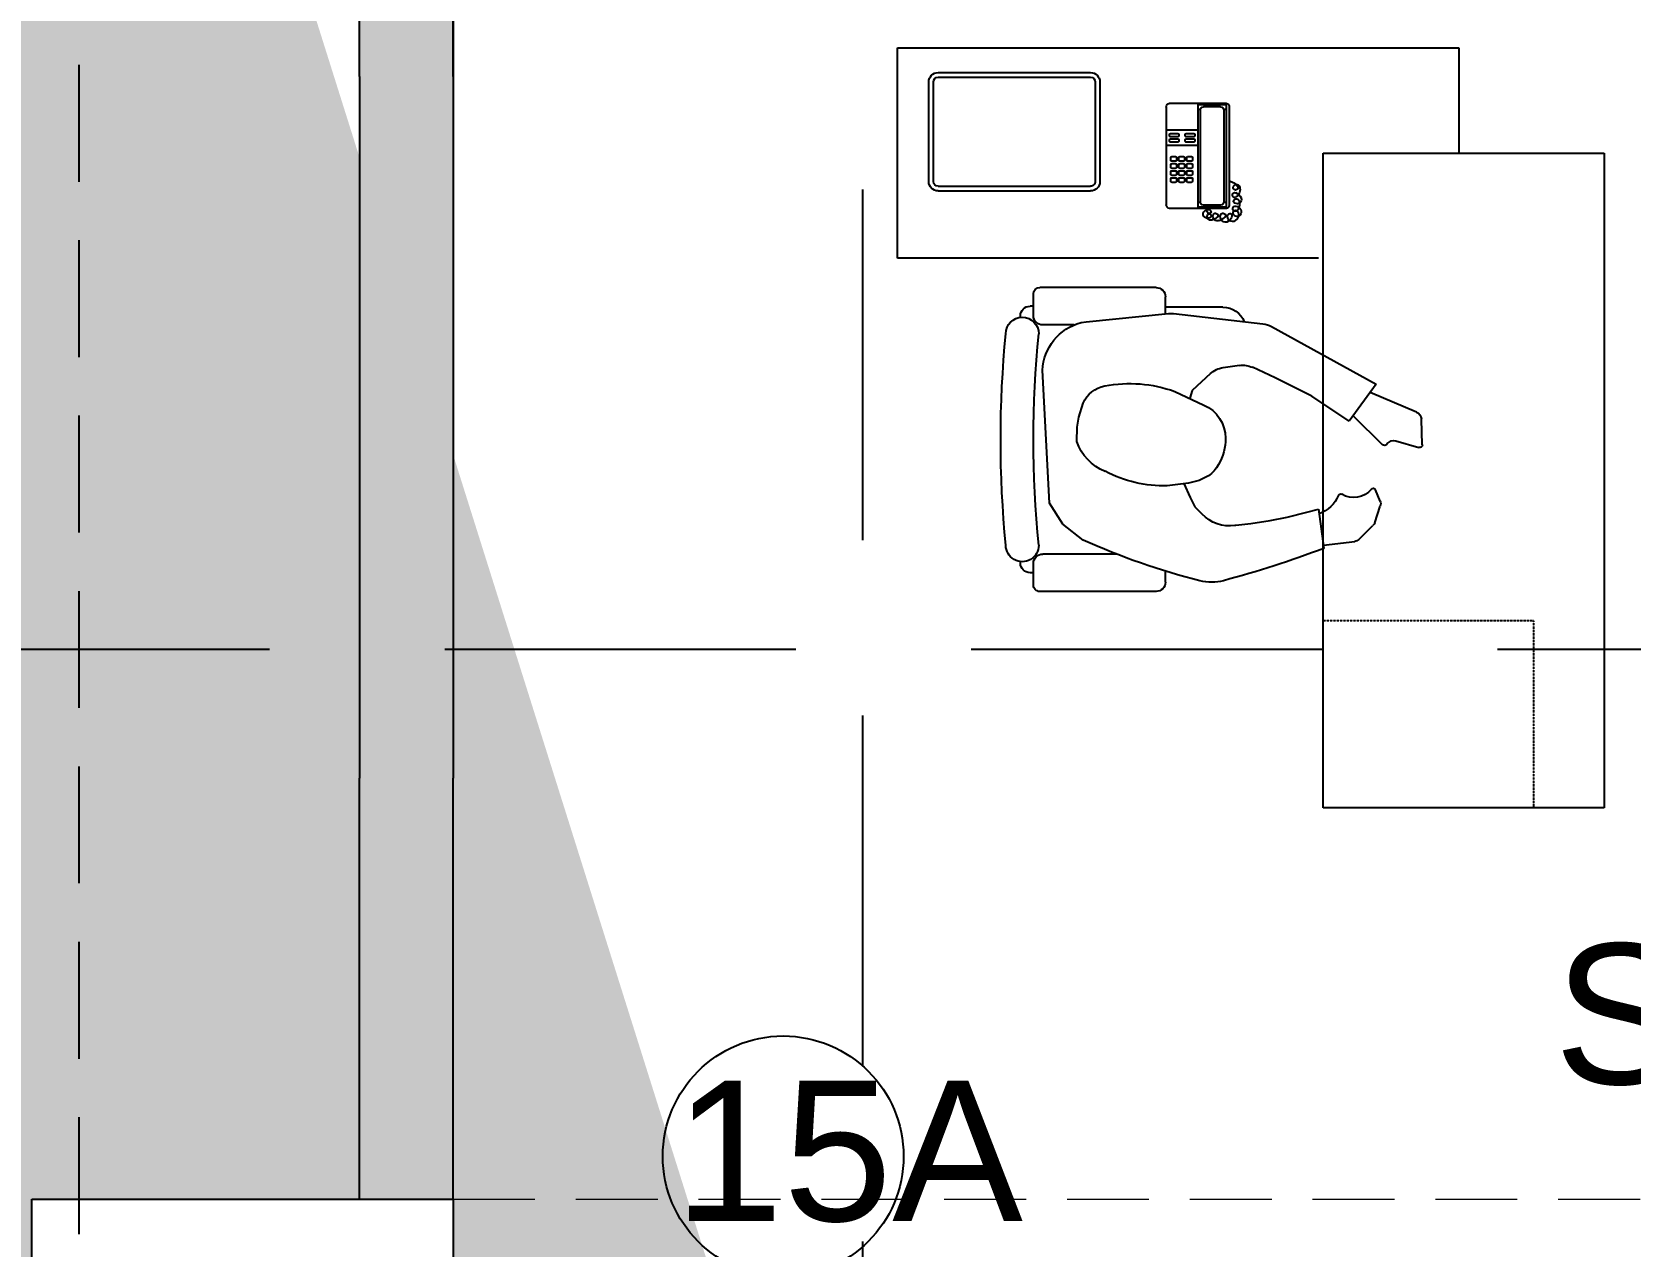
# Model space of a CAD drawing. Extents: x 11598203 to 11995143, y -3849975 to -3698974.
# Drawn here: x 11960069 to 11963485, y -3772952 to -3770356 of the extents above; entities that cross this region are included whole.
import ezdxf

# ---------------------------------------------------------------- set-up
doc = ezdxf.new("R2010")
doc.units = 0
doc.header["$MEASUREMENT"] = 0
doc.linetypes.add('DASHED', pattern=[0.75, 0.5, -0.25])
doc.linetypes.add('HIDDEN', pattern=[0.375, 0.25, -0.125])
doc.layers.get('0').update_dxf_attribs({"linetype": 'CONTINUOUS'})
for name, color, linetype in [('BEAM', 8, 'CONTINUOUS'), ('GRID LINES', 9, 'CONTINUOUS'), ('HATCH', 7, 'CONTINUOUS'), ('HS', 7, 'CONTINUOUS'), ('SECTION', 8, 'CONTINUOUS')]:
    doc.layers.add(name, color=color, linetype=linetype)
doc.styles.get("Standard").update_dxf_attribs({"font": 'arial.ttf'})

# ---------------------------------------------------------------- blocks, each defined once
blk = doc.blocks.new('8TH FLOOR')
at = {"layer": 'HATCH', "ltscale": 500}
h = blk.add_hatch(color=32, dxfattribs=at)
h.dxf.hatch_style = 1
h.paths.add_polyline_path([(-44310, 10130), (-44010, 10130), (-44010, 9230), (-44310, 9230)])
h.paths.add_polyline_path([(-6930, 6230), (-6630, 6230), (-6630, 5251.7), (-6930, 5251.7)])
h.paths.add_polyline_path([(-900, 6265), (0, 6265), (0, 5965), (-900, 5965)])
h.paths.add_polyline_path([(-31623.7, -10480), (-31023.7, -10480), (-31023.7, -10780), (-31623.7, -10780)])
h.paths.add_polyline_path([(-36805, -13010), (-36055, -13010), (-36055, -13310), (-36805, -13310)])
h.paths.add_polyline_path([(-26485, 200), (-26185, 200), (-26185, -700), (-26485, -700)])
h.paths.add_polyline_path([(-36355, -17735), (-36055, -17735), (-36055, -18485), (-36355, -18485)])
h.paths.add_polyline_path([(-4100, 200), (-3500, 200), (-3500, -100), (-4100, -100)])
h.paths.add_polyline_path([(-47740, 18320), (-46990, 18320), (-46990, 18020), (-47740, 18020)])
h.paths.add_polyline_path([(-47740, 14790), (-46840, 14790), (-46840, 14490), (-47740, 14490)])
h.paths.add_polyline_path([(-10758.3, 300), (-9930, 300), (-9930, 0), (-10758.3, 0)])
h.paths.add_polyline_path([(-36805, -7680), (-36055, -7680), (-36055, -7980), (-36805, -7980)])
h.paths.add_polyline_path([(-34515, 900), (-34215, 900), (-34215, 0), (-34515, 0)])
h.paths.add_polyline_path([(-40685, 750), (-40385, 750), (-40385, 0), (-40685, 0)])
h.paths.add_polyline_path([(-41010, -25), (-40710, -25), (-40710, -775), (-41010, -775)])
h.paths.add_polyline_path([(-47740, 29190), (-46990, 29190), (-46990, 28890), (-47740, 28890)])
h.paths.add_polyline_path([(-900, 29190), (0, 29190), (0, 28890), (-900, 28890)])
h.paths.add_polyline_path([(-47840, 10130), (-47540, 10130), (-47540, 9230), (-47840, 9230)])
h.paths.add_polyline_path([(-41010, 750), (-40710, 750), (-40710, 0), (-41010, 0)])
h.paths.add_polyline_path([(-1000, 42920), (-700, 42920), (-700, 43898.3), (-1000, 43898.3)])
h.paths.add_polyline_path([(-47740, 21920), (-46990, 21920), (-46990, 21620), (-47740, 21620)])
h.paths.add_polyline_path([(-19285, 200), (-18985, 200), (-18985, -700), (-19285, -700)])
h.paths.add_polyline_path([(-900, 49150), (0, 49150), (0, 48850), (-900, 48850)])
h.paths.add_polyline_path([(-900, 32790), (0, 32790), (0, 32490), (-900, 32490)])
h.paths.add_polyline_path([(-47740, 25520), (-46990, 25520), (-46990, 25220), (-47740, 25220)])
h.paths.add_polyline_path([(-15685, 6230), (-15385, 6230), (-15385, 5330), (-15685, 5330)])
h.paths.add_polyline_path([(-900, 25520), (0, 25520), (0, 25220), (-900, 25220)])
h.paths.add_polyline_path([(-39510, -13010), (-38760, -13010), (-38760, -13310), (-39510, -13310)])
h.paths.add_polyline_path([(-42695, 39920), (-42395, 39920), (-42395, 39320), (-42695, 39320)])
h.paths.add_polyline_path([(-47740, 39920), (-46840, 39920), (-46840, 39620), (-47740, 39620)])
h.paths.add_polyline_path([(-900, 39920), (-100, 39920), (-100, 39620), (-900, 39620)])
h.paths.add_polyline_path([(-4100, 11190), (-3401.1, 11190), (-3401.1, 10890), (-4100, 10890)])
h.paths.add_polyline_path([(-31623.7, -7730), (-31023.7, -7730), (-31023.7, -8030), (-31623.7, -8030)])
h.paths.add_polyline_path([(-44760, -18185), (-44010, -18185), (-44010, -18485), (-44760, -18485)])
h.paths.add_polyline_path([(-6930, 300), (-6101.7, 300), (-6101.7, 0), (-6930, 0)])
h.paths.add_polyline_path([(-900, 18320), (0, 18320), (0, 18020), (-900, 18020)])
h.paths.add_polyline_path([(-48040, -18185), (-47290, -18185), (-47290, -18485), (-48040, -18485)])
h.paths.add_polyline_path([(-42695, 43520), (-42395, 43520), (-42395, 42920), (-42695, 42920)])
h.paths.add_polyline_path([(-39510, -10530), (-38760, -10530), (-38760, -10830), (-39510, -10830)])
h.paths.add_polyline_path([(-42370, 43520), (-42070, 43520), (-42070, 42920), (-42370, 42920)])
h.paths.add_polyline_path([(-39510, -7680), (-38760, -7680), (-38760, -7980), (-39510, -7980)])
h.paths.add_polyline_path([(-46360, 43820), (-46060, 43820), (-46060, 42920), (-46360, 42920)])
h.paths.add_polyline_path([(-900, 300), (0, 300), (0, 0), (-900, 0)])
h.paths.add_polyline_path([(-28250, 51450), (-27950, 51450), (-27950, 50550), (-28250, 50550)])
h.paths.add_polyline_path([(-22220, 51450), (-21920, 51450), (-21920, 50550), (-22220, 50550)])
h.paths.add_polyline_path([(-44310, 750), (-44010, 750), (-44010, 0), (-44310, 0)])
h.paths.add_polyline_path([(-42370, 39920), (-42070, 39920), (-42070, 39320), (-42370, 39320)])
h.paths.add_polyline_path([(-31550, 51450), (-31250, 51450), (-31250, 50550), (-31550, 50550)])
h.paths.add_polyline_path([(-46360, 49700), (-46060, 49700), (-46060, 48950), (-46360, 48950)])
h.paths.add_polyline_path([(-42695, 36320), (-42395, 36320), (-42395, 35720), (-42695, 35720)])
h.paths.add_polyline_path([(-42370, 35720), (-42070, 35720), (-42070, 36320), (-42370, 36320)])
h.paths.add_polyline_path([(-44310, 15240), (-44010, 15240), (-44010, 14490), (-44310, 14490)])
h.paths.add_polyline_path([(-42695, 49700), (-42395, 49700), (-42395, 48950), (-42695, 48950)])
h.paths.add_polyline_path([(-44760, -25), (-44010, -25), (-44010, -325), (-44760, -325)])
h.paths.add_polyline_path([(-15685, 200), (-15385, 200), (-15385, -700), (-15685, -700)])
h.paths.add_polyline_path([(-39510, -5200), (-38760, -5200), (-38760, -5500), (-39510, -5500)])
h.paths.add_polyline_path([(-44310, 6230), (-44010, 6230), (-44010, 5480), (-44310, 5480)])
h.paths.add_polyline_path([(-36355, -25), (-36055, -25), (-36055, -775), (-36355, -775)])
h.paths.add_polyline_path([(-22885, 200), (-22585, 200), (-22585, -700), (-22885, -700)])
h.paths.add_polyline_path([(-900, 36320), (0, 36320), (0, 36020), (-900, 36020)])
h.paths.add_polyline_path([(-47740, 32790), (-46990, 32790), (-46990, 32490), (-47740, 32490)])
h.paths.add_polyline_path([(-6930, -25), (-6330, -25), (-6330, -325), (-6930, -325)])
h.paths.add_polyline_path([(-41010, -17735), (-40710, -17735), (-40710, -18485), (-41010, -18485)])
h.paths.add_polyline_path([(-36805, -5200), (-36055, -5200), (-36055, -5500), (-36805, -5500)])
h.paths.add_polyline_path([(-48015, -25), (-47265, -25), (-47265, -325), (-48015, -325)])
h.paths.add_polyline_path([(-10530, -25), (-9930, -25), (-9930, -325), (-10530, -325)])
h.paths.add_polyline_path([(-46840, 36320), (-47740, 36320), (-47740, 36020), (-46840, 36020)])
h.paths.add_polyline_path([(-34515, 6230), (-34215, 6230), (-34215, 5330), (-34515, 5330)])
h.paths.add_polyline_path([(-30085, 200), (-29785, 200), (-29785, -700), (-30085, -700)])
h.paths.add_polyline_path([(-36805, -10530), (-36055, -10530), (-36055, -10830), (-36805, -10830)])
h.paths.add_polyline_path([(-10230, 6230), (-9930, 6230), (-9930, 5330), (-10230, 5330)])
h.paths.add_polyline_path([(-900, 14790), (0, 14790), (0, 14490), (-900, 14490)])
h.paths.add_polyline_path([(-900, 9530), (78.3, 9530), (78.3, 9230), (-900, 9230)])
h.paths.add_polyline_path([(-39940, 49850), (-39640, 49850), (-39640, 48950), (-39940, 48950)])
edge = h.paths.add_edge_path()
edge.add_line((-19435, 49850), (-19435, 48950))
edge.add_line((-6930, 9230), (-5951.7, 9230))
edge.add_line((-41010, 15240), (-41010, 14490))
edge.add_line((-19135, 42920), (-19135, 43820))
edge.add_line((-40710, 5480), (-40710, 6230))
edge.add_line((-40685, 6230), (-40685, 5480))
h.paths.add_polyline_path([(-22220, 9530), (-21320, 9530), (-21320, 9230), (-22220, 9230)])
h.paths.add_polyline_path([(-37580, 10130), (-37280, 10130), (-37280, 9230), (-37580, 9230)])
h.paths.add_polyline_path([(-40685, 9980), (-40385, 9980), (-40385, 9230), (-40685, 9230)])
h.paths.add_polyline_path([(-40685, 6230), (-40385, 6230), (-40385, 5480), (-40685, 5480)])
h.paths.add_polyline_path([(-32228.3, 9530), (-31250, 9530), (-31250, 9230), (-32228.3, 9230)])
h.paths.add_polyline_path([(-30424.1, 6230), (-29445.9, 6230), (-29445.9, 5930), (-30424.1, 5930)])
h.paths.add_polyline_path([(-16860, 9530), (-15960, 9530), (-15960, 9230), (-16860, 9230)])
h.paths.add_polyline_path([(-28250, 9530), (-27271.7, 9530), (-27271.7, 9230), (-28250, 9230)])
h.paths.add_polyline_path([(-10830, 9530), (-9930, 9530), (-9930, 9230), (-10830, 9230)])
h.paths.add_polyline_path([(-41010, 9980), (-40710, 9980), (-40710, 9230), (-41010, 9230)])
h.paths.add_polyline_path([(-41010, 6230), (-40710, 6230), (-40710, 5480), (-41010, 5480)])
h.paths.add_polyline_path([(-16860, 36320), (-15960, 36320), (-15960, 36020), (-16860, 36020)], flags=16)
h.paths.add_polyline_path([(-22220, 43520), (-21920, 43520), (-21920, 42920), (-22220, 42920)], flags=16)
h.paths.add_polyline_path([(-22220, 29190), (-21320, 29190), (-21320, 28890), (-22220, 28890)], flags=16)
h.paths.add_polyline_path([(-25450, 45380), (-24850, 45380), (-24850, 45080), (-25450, 45080)], flags=16)
h.paths.add_polyline_path([(-25450, 43220), (-24850, 43220), (-24850, 42920), (-25450, 42920)], flags=16)
h.paths.add_polyline_path([(-16860, 14790), (-15960, 14790), (-15960, 14490), (-16860, 14490)], flags=16)
h.paths.add_polyline_path([(-41010, 15240), (-40710, 15240), (-40710, 14490), (-41010, 14490)], flags=16)
h.paths.add_polyline_path([(-31250, 25220), (-32150, 25220), (-32150, 25520), (-31250, 25520)], flags=16)
h.paths.add_polyline_path([(-38180, 18320), (-37280, 18320), (-37280, 18020), (-38180, 18020)], flags=16)
h.paths.add_polyline_path([(-31550, 15090), (-31250, 15090), (-31250, 14190), (-31550, 14190)], flags=16)
h.paths.add_polyline_path([(-38180, 14790), (-37280, 14790), (-37280, 14490), (-38180, 14490)], flags=16)
h.paths.add_polyline_path([(-22220, 18320), (-21320, 18320), (-21320, 18020), (-22220, 18020)], flags=16)
h.paths.add_polyline_path([(-40685, 15240), (-40385, 15240), (-40385, 14490), (-40685, 14490)], flags=16)
h.paths.add_polyline_path([(-38180, 21920), (-37280, 21920), (-37280, 21620), (-38180, 21620)], flags=16)
h.paths.add_polyline_path([(-16860, 32790), (-15960, 32790), (-15960, 32490), (-16860, 32490)], flags=16)
h.paths.add_polyline_path([(-16860, 21920), (-15960, 21920), (-15960, 21620), (-16860, 21620)], flags=16)
h.paths.add_polyline_path([(-16860, 25520), (-15960, 25520), (-15960, 25220), (-16860, 25220)], flags=16)
h.paths.add_polyline_path([(-13360, 11190), (-12760, 11190), (-12760, 10890), (-13360, 10890)], flags=16)
h.paths.add_polyline_path([(-6930, 29190), (-6030, 29190), (-6030, 28890), (-6930, 28890)], flags=16)
h.paths.add_polyline_path([(-10830, 29190), (-9930, 29190), (-9930, 28890), (-10830, 28890)], flags=16)
h.paths.add_polyline_path([(-28250, 22220), (-27950, 22220), (-27950, 21320), (-28250, 21320)], flags=16)
h.paths.add_polyline_path([(-22220, 21920), (-21320, 21920), (-21320, 21620), (-22220, 21620)], flags=16)
h.paths.add_polyline_path([(-6930, 9530), (-5951.7, 9530), (-5951.7, 9230), (-6930, 9230)], flags=16)
h.paths.add_polyline_path([(-31550, 22220), (-31250, 22220), (-31250, 21320), (-31550, 21320)], flags=16)
h.paths.add_polyline_path([(-10230, 22220), (-9930, 22220), (-9930, 21320), (-10230, 21320)], flags=16)
h.paths.add_polyline_path([(-28250, 29190), (-27350, 29190), (-27350, 28890), (-28250, 28890)], flags=16)
h.paths.add_polyline_path([(-15132.5, 43220), (-14232.5, 43220), (-14232.5, 42920), (-15132.5, 42920)], flags=16)
h.paths.add_polyline_path([(-10830, 43220), (-9930, 43220), (-9930, 42920), (-10830, 42920)], flags=16)
h.paths.add_polyline_path([(-6930, 43220), (-6030, 43220), (-6030, 42920), (-6930, 42920)], flags=16)
h.paths.add_polyline_path([(-22220, 25520), (-21320, 25520), (-21320, 25220), (-22220, 25220)], flags=16)
h.paths.add_polyline_path([(-28250, 25520), (-27350, 25520), (-27350, 25220), (-28250, 25220)], flags=16)
h.paths.add_polyline_path([(-34680, 11190), (-34080, 11190), (-34080, 10890), (-34680, 10890)], flags=16)
h.paths.add_polyline_path([(-22220, 36320), (-21320, 36320), (-21320, 36020), (-22220, 36020)], flags=16)
h.paths.add_polyline_path([(-38180, 25520), (-37280, 25520), (-37280, 25220), (-38180, 25220)], flags=16)
h.paths.add_polyline_path([(-6930, 25520), (-6030, 25520), (-6030, 25220), (-6930, 25220)], flags=16)
h.paths.add_polyline_path([(-10830, 25520), (-9930, 25520), (-9930, 25220), (-10830, 25220)], flags=16)
h.paths.add_polyline_path([(-6930, 22220), (-6630, 22220), (-6630, 21320), (-6930, 21320)], flags=16)
h.paths.add_polyline_path([(-28250, 18620), (-27950, 18620), (-27950, 17720), (-28250, 17720)], flags=16)
h.paths.add_polyline_path([(-6930, 15090), (-6630, 15090), (-6630, 14190), (-6930, 14190)], flags=16)
h.paths.add_polyline_path([(-22220, 32790), (-21320, 32790), (-21320, 32490), (-22220, 32490)], flags=16)
h.paths.add_polyline_path([(-10230, 33090), (-9930, 33090), (-9930, 32190), (-10230, 32190)], flags=16)
h.paths.add_polyline_path([(-6930, 33090), (-6630, 33090), (-6630, 32190), (-6930, 32190)], flags=16)
h.paths.add_polyline_path([(-32150, 29190), (-31250, 29190), (-31250, 28890), (-32150, 28890)], flags=16)
h.paths.add_polyline_path([(-16860, 29190), (-15960, 29190), (-15960, 28888.5), (-16860, 28888.5)], flags=16)
h.paths.add_polyline_path([(-38180, 29190), (-37280, 29190), (-37280, 28890), (-38180, 28890)], flags=16)
h.paths.add_polyline_path([(-23224.1, 6230), (-22245.9, 6230), (-22245.9, 5930), (-23224.1, 5930)], flags=16)
h.paths.add_polyline_path([(-31550, 18620), (-31250, 18620), (-31250, 17720), (-31550, 17720)], flags=16)
h.paths.add_polyline_path([(-35695, 48950), (-35395, 48950), (-35395, 49750), (-35695, 49750)], flags=16)
h.paths.add_polyline_path([(-6930, 36620), (-6630, 36620), (-6630, 35720), (-6930, 35720)], flags=16)
h.paths.add_polyline_path([(-31550, 45980), (-31250, 45980), (-31250, 45080), (-31550, 45080)], flags=16)
h.paths.add_polyline_path([(-16860, 39920), (-15960, 39920), (-15960, 39620), (-16860, 39620)], flags=16)
h.paths.add_polyline_path([(-22220, 45980), (-21920, 45980), (-21920, 45080), (-22220, 45080)], flags=16)
h.paths.add_polyline_path([(-35695, 43820), (-35395, 43820), (-35395, 42920), (-35695, 42920)], flags=16)
h.paths.add_polyline_path([(-19435, 43820), (-19135, 43820), (-19135, 42920), (-19435, 42920)], flags=16)
h.paths.add_polyline_path([(-38180, 39920), (-37280, 39920), (-37280, 39620), (-38180, 39620)], flags=16)
h.paths.add_polyline_path([(-28250, 39920), (-27271.7, 39920), (-27271.7, 39620), (-28250, 39620)], flags=16)
h.paths.add_polyline_path([(-39940, 43820), (-39640, 43820), (-39640, 42920), (-39940, 42920)], flags=16)
h.paths.add_polyline_path([(-10230, 49850), (-9930, 49850), (-9930, 48950), (-10230, 48950)], flags=16)
h.paths.add_polyline_path([(-31550, 43820), (-31250, 43820), (-31250, 42920), (-31550, 42920)], flags=16)
h.paths.add_polyline_path([(-14832.5, 49850), (-14532.5, 49850), (-14532.5, 48950), (-14832.5, 48950)], flags=16)
h.paths.add_polyline_path([(-6930, 39920), (-6030, 39920), (-6030, 39620), (-6930, 39620)], flags=16)
h.paths.add_polyline_path([(-31550, 33090), (-31250, 33090), (-31250, 32190), (-31550, 32190)], flags=16)
h.paths.add_polyline_path([(-38180, 36320), (-37280, 36320), (-37280, 36020), (-38180, 36020)], flags=16)
h.paths.add_polyline_path([(-19435, 49850), (-19135, 49850), (-19135, 48950), (-19435, 48950)], flags=16)
h.paths.add_polyline_path([(-10830, 39920), (-9930, 39920), (-9930, 39620), (-10830, 39620)], flags=16)
h.paths.add_polyline_path([(-6930, 49850), (-6630, 49850), (-6630, 48950), (-6930, 48950)], flags=16)
h.paths.add_polyline_path([(-19624.1, 6230), (-18645.9, 6230), (-18645.9, 5930), (-19624.1, 5930)], flags=16)
h.paths.add_polyline_path([(-22220, 39920), (-21320, 39920), (-21320, 39620), (-22220, 39620)], flags=16)
h.paths.add_polyline_path([(-22220, 14790), (-21320, 14790), (-21320, 14490), (-22220, 14490)], flags=16)
h.paths.add_polyline_path([(-28250, 36620), (-27950, 36620), (-27950, 35720), (-28250, 35720)], flags=16)
h.paths.add_polyline_path([(-16860, 18320), (-15960, 18320), (-15960, 18020), (-16860, 18020)], flags=16)
h.paths.add_polyline_path([(-31550, 35720), (-31250, 35720), (-31250, 36617.6), (-31550, 36617.6)], flags=16)
h.paths.add_polyline_path([(-10230, 18620), (-9930, 18620), (-9930, 17720), (-10230, 17720)], flags=16)
h.paths.add_polyline_path([(-28250, 15090), (-27950, 15090), (-27950, 14190), (-28250, 14190)], flags=16)
h.paths.add_polyline_path([(-6930, 18620), (-6630, 18620), (-6630, 17720), (-6930, 17720)], flags=16)
h.paths.add_polyline_path([(-32228.3, 39920), (-31250, 39920), (-31250, 39620), (-32228.3, 39620)], flags=16)
h.paths.add_polyline_path([(-10230, 15090), (-9930, 15090), (-9930, 14190), (-10230, 14190)], flags=16)
h.paths.add_polyline_path([(-28250, 33090), (-27950, 33090), (-27950, 32190), (-28250, 32190)], flags=16)
h.paths.add_polyline_path([(-38180, 32790), (-37280, 32790), (-37280, 32490), (-38180, 32490)], flags=16)
h.paths.add_polyline_path([(-10230, 36620), (-9930, 36620), (-9930, 35720), (-10230, 35720)], flags=16)
at = {"layer": 'HS', "lineweight": -3, "ltscale": 500}
h = blk.add_hatch(color=8, dxfattribs=at)
h.dxf.hatch_style = 1
h.paths.add_polyline_path([(-15960, 39620), (-16160, 39620), (-16160, 38720), (-15960, 38720)])
h.paths.add_polyline_path([(-15960, 37220), (-16160, 37220), (-16160, 36320), (-15960, 36320)])
h = blk.add_hatch(color=8, dxfattribs=at)
h.dxf.hatch_style = 1
h.paths.add_polyline_path([(-16160, 37220), (-15960, 37220), (-15960, 38720), (-15960, 38720), (-16160, 38720), (-16160, 37220)])
at = {"color": 8, "lineweight": 25}
for p, q in [((-16160, 38720), (-16160, 39620)), ((-15960, 38720), (-15960, 39620)), ((-15010, 38781.4), (-13810, 38781.4)), ((-15010, 38331.4), (-15010, 38781.4)), ((-13810, 38781.4), (-13810, 38556.4)), ((-16160, 38720), (-16160, 37220)), ((-15960, 38720), (-15960, 37220)), ((-14943.1, 38495.6), (-14943.1, 38708.6)), ((-14933.1, 38495.6), (-14933.1, 38708.6)), ((-14923.1, 38728.6), (-14597.1, 38728.6)), ((-14923.1, 38718.6), (-14597.1, 38718.6)), ((-14587.1, 38708.6), (-14587.1, 38495.6)), ((-14577.1, 38708.6), (-14577.1, 38495.6)), ((-14435.6, 38654.8), (-14435.6, 38445.8)), ((-14307.6, 38662.8), (-14428.6, 38662.8)), ((-14367.6, 38662.8), (-14367.6, 38437.8)), ((-14307.6, 38659.8), (-14367.6, 38659.8)), ((-14362.5, 38649.8), (-14367.6, 38649.8)), ((-14362.6, 38648.3), (-14362.6, 38452.3)), ((-14319.6, 38655.3), (-14355.6, 38655.3)), ((-14307.6, 38649.8), (-14312.8, 38649.8)), ((-14312.6, 38648.3), (-14312.6, 38452.3)), ((-14307.6, 38662.8), (-14307.6, 38437.8)), ((-14300.6, 38654.8), (-14300.6, 38445.8)), ((-14367.6, 38605.3), (-14435.6, 38605.3)), ((-14367.6, 38572.8), (-14435.6, 38572.8)), ((-14428.6, 38593.3), (-14428.6, 38596.3)), ((-14428.6, 38581.8), (-14428.6, 38584.8)), ((-14426.6, 38598.3), (-14410.6, 38598.3)), ((-14410.6, 38591.3), (-14426.6, 38591.3)), ((-14426.6, 38586.8), (-14410.6, 38586.8)), ((-14410.6, 38579.8), (-14426.6, 38579.8)), ((-14408.6, 38596.3), (-14408.6, 38593.3)), ((-14408.6, 38584.8), (-14408.6, 38581.8)), ((-14394.6, 38593.3), (-14394.6, 38596.3)), ((-14394.6, 38581.8), (-14394.6, 38584.8)), ((-14392.6, 38598.3), (-14376.6, 38598.3)), ((-14376.6, 38591.3), (-14392.6, 38591.3)), ((-14392.6, 38586.8), (-14376.6, 38586.8)), ((-14376.6, 38579.8), (-14392.6, 38579.8)), ((-14374.6, 38596.3), (-14374.6, 38593.3)), ((-14374.6, 38584.8), (-14374.6, 38581.8)), ((-14425.6, 38540.8), (-14425.6, 38546.8)), ((-14423.6, 38548.8), (-14415.6, 38548.8)), ((-14415.6, 38538.8), (-14423.6, 38538.8)), ((-14423.6, 38533.8), (-14415.6, 38533.8)), ((-14413.6, 38546.8), (-14413.6, 38540.8)), ((-14408.6, 38540.8), (-14408.6, 38546.8)), ((-14406.6, 38548.8), (-14398.6, 38548.8)), ((-14398.6, 38538.8), (-14406.6, 38538.8)), ((-14406.6, 38533.8), (-14398.6, 38533.8)), ((-14396.6, 38546.8), (-14396.6, 38540.8)), ((-14391.6, 38540.8), (-14391.6, 38546.8)), ((-14389.6, 38548.8), (-14381.6, 38548.8)), ((-14381.6, 38538.8), (-14389.6, 38538.8)), ((-14389.6, 38533.8), (-14381.6, 38533.8)), ((-14379.6, 38546.8), (-14379.6, 38540.8)), ((-14099.6, 37156.4), (-14099.6, 38556.4)), ((-14099.6, 38556.4), (-13499.6, 38556.4)), ((-13499.6, 38556.4), (-13499.6, 37156.4)), ((-14425.6, 38525.8), (-14425.6, 38531.8)), ((-14425.6, 38510.8), (-14425.6, 38516.8)), ((-14425.6, 38495.8), (-14425.6, 38501.8)), ((-14415.6, 38523.8), (-14423.6, 38523.8)), ((-14423.6, 38518.8), (-14415.6, 38518.8)), ((-14415.6, 38508.8), (-14423.6, 38508.8)), ((-14423.6, 38503.8), (-14415.6, 38503.8)), ((-14413.6, 38531.8), (-14413.6, 38525.8)), ((-14413.6, 38516.8), (-14413.6, 38510.8)), ((-14413.6, 38501.8), (-14413.6, 38495.8)), ((-14408.6, 38525.8), (-14408.6, 38531.8)), ((-14408.6, 38510.8), (-14408.6, 38516.8)), ((-14408.6, 38495.8), (-14408.6, 38501.8)), ((-14398.6, 38523.8), (-14406.6, 38523.8)), ((-14406.6, 38518.8), (-14398.6, 38518.8)), ((-14398.6, 38508.8), (-14406.6, 38508.8)), ((-14406.6, 38503.8), (-14398.6, 38503.8)), ((-14396.6, 38531.8), (-14396.6, 38525.8)), ((-14396.6, 38516.8), (-14396.6, 38510.8)), ((-14396.6, 38501.8), (-14396.6, 38495.8)), ((-14391.6, 38525.8), (-14391.6, 38531.8)), ((-14391.6, 38510.8), (-14391.6, 38516.8)), ((-14391.6, 38495.8), (-14391.6, 38501.8)), ((-14381.6, 38523.8), (-14389.6, 38523.8)), ((-14389.6, 38518.8), (-14381.6, 38518.8)), ((-14381.6, 38508.8), (-14389.6, 38508.8)), ((-14389.6, 38503.8), (-14381.6, 38503.8)), ((-14379.6, 38531.8), (-14379.6, 38525.8)), ((-14379.6, 38516.8), (-14379.6, 38510.8)), ((-14379.6, 38501.8), (-14379.6, 38495.8)), ((-14923.1, 38485.6), (-14597.1, 38485.6)), ((-14923.1, 38475.6), (-14597.1, 38475.6)), ((-14415.6, 38493.8), (-14423.6, 38493.8)), ((-14398.6, 38493.8), (-14406.6, 38493.8)), ((-14381.6, 38493.8), (-14389.6, 38493.8)), ((-14309.9, 38437.8), (-14428.6, 38437.8)), ((-14362.5, 38450.8), (-14367.6, 38450.8)), ((-14307.6, 38440.8), (-14367.6, 38440.8)), ((-14319.6, 38445.3), (-14355.6, 38445.3)), ((-14307.6, 38450.8), (-14312.8, 38450.8)), ((-14110, 38331.4), (-15010, 38331.4)), ((-14457.1, 38269), (-14705.6, 38269)), ((-14719.3, 38229), (-14726.6, 38229)), ((-14719.3, 38208.9), (-14719.3, 38255.4)), ((-14437.1, 38212.7), (-14437.1, 38249)), ((-14314.4, 38227.2), (-14437.1, 38227.2)), ((-14747.1, 38205.1), (-14747.1, 38208.5)), ((-14617.6, 38193.9), (-14606.3, 38195.3)), ((-14606.3, 38195.3), (-14430.6, 38213.4)), ((-14419.8, 38213.3), (-14228.6, 38191.3)), ((-14632, 38189), (-14699.4, 38189)), ((-14210.2, 38185.4), (-13986.6, 38062.3)), ((-14684.6, 37807.8), (-14700, 38092)), ((-14278.7, 38102.4), (-14313.7, 38097.6)), ((-14202.3, 38076.1), (-14251.3, 38098.4)), ((-14340.8, 38084.9), (-14379.8, 38049)), ((-14124.4, 38036.4), (-14202.3, 38076.1)), ((-13986.6, 38062.3), (-14044.4, 37982.9)), ((-14622.3, 37992.1), (-14612.9, 38021.7)), ((-14417.3, 38046.8), (-14355.3, 38017.7)), ((-14379.8, 38049), (-14385.3, 38032.3)), ((-14044.4, 37982.9), (-14124.4, 38036.4)), ((-13900.5, 38002.8), (-13999.4, 38044.2)), ((-14625.9, 37970.5), (-14622.3, 37992.1)), ((-14035.6, 37994.5), (-13972.9, 37932.9)), ((-13888, 37932.6), (-13889.9, 37987.4)), ((-14626.7, 37939.5), (-14625.9, 37970.5)), ((-13964.3, 37933.4), (-13963, 37935.1)), ((-13944.6, 37941), (-13895.3, 37926.8)), ((-14387.8, 37850.9), (-14433.3, 37845.2)), ((-14397.7, 37849.7), (-14384.2, 37819.7)), ((-14364.7, 37856), (-14387.8, 37850.9)), ((-14345.2, 37866.1), (-14364.7, 37856)), ((-14384.2, 37819.7), (-14374.1, 37800.2)), ((-13978.1, 37812.3), (-13988.2, 37836.6)), ((-14656.5, 37763), (-14684.6, 37807.8)), ((-14374.1, 37800.2), (-14358.9, 37784.3)), ((-14176.6, 37778.1), (-14134.7, 37788.9)), ((-14134.7, 37788.9), (-14110, 37795.3)), ((-14110, 37795.3), (-14098.8, 37711.1)), ((-13989.8, 37766.1), (-13977.8, 37801.8)), ((-14613.2, 37729.1), (-14656.5, 37763)), ((-14288.6, 37760.5), (-14286.3, 37760.8)), ((-14286.3, 37760.8), (-14254.5, 37764.4)), ((-14254.5, 37764.4), (-14213.4, 37770.9)), ((-14213.4, 37770.9), (-14176.6, 37778.1)), ((-14023.8, 37730.3), (-13993.5, 37760.3)), ((-14099.5, 37718), (-14032.5, 37726.1)), ((-14747.1, 37679.6), (-14747.1, 37683)), ((-14719.3, 37632.7), (-14719.3, 37679.2)), ((-14541.6, 37699), (-14699.4, 37699)), ((-14719.3, 37659), (-14726.6, 37659)), ((-14437.1, 37639), (-14437.1, 37662.5)), ((-14457.1, 37619), (-14705.6, 37619)), ((-16160, 36320), (-16160, 37220)), ((-15960, 36320), (-15960, 37220)), ((-13499.6, 37156.4), (-14099.6, 37156.4)), ((-16160, 36320), (-15960, 36320))]:
    blk.add_line(p, q, dxfattribs=at)
at = {"color": 8, "lineweight": 25, "ltscale": 500}
for p, q in [((-15960, 39620), (-15960, 37970)), ((-16860, 36020), (-16860, 36320)), ((-16860, 36320), (-15960, 36320)), ((-15960, 36320), (-15960, 36020))]:
    blk.add_line(p, q, dxfattribs=at)
at = {"color": 8, "linetype": 'DASHED', "lineweight": 25, "ltscale": 500}
blk.add_line((-16760, 39120), (-16760, 33290), dxfattribs=at)
at = {"color": 8, "linetype": 'HIDDEN', "lineweight": 25}
for p, q in [((-13649.6, 37556.4), (-14099.6, 37556.4)), ((-13649.6, 37156.4), (-13649.6, 37556.4))]:
    blk.add_line(p, q, dxfattribs=at)
at = {"color": 8, "lineweight": -3, "ltscale": 500}
blk.add_circle((-15254.2, 36411.3), 257.3, dxfattribs=at)
at = {"color": 8, "extrusion": (0, 0, -1)}
for centre, major_axis, start_param, end_param in [((-14923.1, 38708.6), (-14.1, 14.1), 5.497787, 7.068583), ((-14923.1, 38708.6), (-7.07, 7.07), 5.497787, 7.068583), ((-14597.1, 38708.6), (14.1, 14.1), -0.785398, 0.785398), ((-14597.1, 38708.6), (7.07, 7.07), -0.785398, 0.785398), ((-14427.5, 38654.8), (-5.75, 5.75), 5.503636, 6.929598), ((-14355.6, 38648.3), (-4.95, 4.95), 5.497787, 7.068583), ((-14319.6, 38648.3), (-4.95, 4.95), 0.785398, 2.356194), ((-14308.7, 38654.8), (-5.75, 5.75), 0.924383, 2.350346), ((-14426.6, 38596.3), (-1.41, 1.41), 5.497787, 7.068583), ((-14426.6, 38593.3), (1.41, 1.41), 2.356194, 3.926991), ((-14426.6, 38584.8), (-1.41, 1.41), 5.497787, 7.068583), ((-14426.6, 38581.8), (1.41, 1.41), 2.356194, 3.926991), ((-14410.6, 38596.3), (1.41, 1.41), -0.785398, 0.785398), ((-14410.6, 38593.3), (-1.41, 1.41), 2.356194, 3.926991), ((-14410.6, 38584.8), (1.41, 1.41), -0.785398, 0.785398), ((-14410.6, 38581.8), (-1.41, 1.41), 2.356194, 3.926991), ((-14392.6, 38596.3), (-1.41, 1.41), 5.497787, 7.068583), ((-14392.6, 38593.3), (1.41, 1.41), 2.356194, 3.926991), ((-14392.6, 38584.8), (-1.41, 1.41), 5.497787, 7.068583), ((-14392.6, 38581.8), (1.41, 1.41), 2.356194, 3.926991), ((-14376.6, 38596.3), (1.41, 1.41), -0.785398, 0.785398), ((-14376.6, 38593.3), (-1.41, 1.41), 2.356194, 3.926991), ((-14376.6, 38584.8), (1.41, 1.41), -0.785398, 0.785398), ((-14376.6, 38581.8), (-1.41, 1.41), 2.356194, 3.926991), ((-14423.6, 38546.8), (-1.41, 1.41), 5.497787, 7.068583), ((-14423.6, 38540.8), (1.41, 1.41), 2.356194, 3.926991), ((-14423.6, 38531.8), (-1.41, 1.41), 5.497787, 7.068583), ((-14415.6, 38546.8), (1.41, 1.41), -0.785398, 0.785398), ((-14415.6, 38540.8), (-1.41, 1.41), 2.356194, 3.926991), ((-14415.6, 38531.8), (1.41, 1.41), -0.785398, 0.785398), ((-14406.6, 38546.8), (-1.41, 1.41), 5.497787, 7.068583), ((-14406.6, 38540.8), (1.41, 1.41), 2.356194, 3.926991), ((-14406.6, 38531.8), (-1.41, 1.41), 5.497787, 7.068583), ((-14398.6, 38546.8), (1.41, 1.41), -0.785398, 0.785398), ((-14398.6, 38540.8), (-1.41, 1.41), 2.356194, 3.926991), ((-14398.6, 38531.8), (1.41, 1.41), -0.785398, 0.785398), ((-14389.6, 38546.8), (-1.41, 1.41), 5.497787, 7.068583), ((-14389.6, 38540.8), (1.41, 1.41), 2.356194, 3.926991), ((-14389.6, 38531.8), (-1.41, 1.41), 5.497787, 7.068583), ((-14381.6, 38546.8), (1.41, 1.41), -0.785398, 0.785398), ((-14381.6, 38540.8), (-1.41, 1.41), 2.356194, 3.926991), ((-14381.6, 38531.8), (1.41, 1.41), -0.785398, 0.785398), ((-14423.6, 38525.8), (1.41, 1.41), 2.356194, 3.926991), ((-14423.6, 38516.8), (-1.41, 1.41), 5.497787, 7.068583), ((-14423.6, 38510.8), (1.41, 1.41), 2.356194, 3.926991), ((-14423.6, 38501.8), (-1.41, 1.41), 5.497787, 7.068583), ((-14415.6, 38525.8), (-1.41, 1.41), 2.356194, 3.926991), ((-14415.6, 38516.8), (1.41, 1.41), -0.785398, 0.785398), ((-14415.6, 38510.8), (-1.41, 1.41), 2.356194, 3.926991), ((-14415.6, 38501.8), (1.41, 1.41), -0.785398, 0.785398), ((-14406.6, 38525.8), (1.41, 1.41), 2.356194, 3.926991), ((-14406.6, 38516.8), (-1.41, 1.41), 5.497787, 7.068583), ((-14406.6, 38510.8), (1.41, 1.41), 2.356194, 3.926991), ((-14406.6, 38501.8), (-1.41, 1.41), 5.497787, 7.068583), ((-14398.6, 38525.8), (-1.41, 1.41), 2.356194, 3.926991), ((-14398.6, 38516.8), (1.41, 1.41), -0.785398, 0.785398), ((-14398.6, 38510.8), (-1.41, 1.41), 2.356194, 3.926991), ((-14398.6, 38501.8), (1.41, 1.41), -0.785398, 0.785398), ((-14389.6, 38525.8), (1.41, 1.41), 2.356194, 3.926991), ((-14389.6, 38516.8), (-1.41, 1.41), 5.497787, 7.068583), ((-14389.6, 38510.8), (1.41, 1.41), 2.356194, 3.926991), ((-14389.6, 38501.8), (-1.41, 1.41), 5.497787, 7.068583), ((-14381.6, 38525.8), (-1.41, 1.41), 2.356194, 3.926991), ((-14381.6, 38516.8), (1.41, 1.41), -0.785398, 0.785398), ((-14381.6, 38510.8), (-1.41, 1.41), 2.356194, 3.926991), ((-14381.6, 38501.8), (1.41, 1.41), -0.785398, 0.785398), ((-14923.1, 38495.6), (-14.1, 14.1), 3.926991, 5.497787), ((-14923.1, 38495.6), (-7.07, 7.07), 3.926991, 5.497787), ((-14597.1, 38495.6), (-14.1, 14.1), 2.356194, 3.926991), ((-14597.1, 38495.6), (-7.07, 7.07), 2.356194, 3.926991), ((-14423.6, 38495.8), (1.41, 1.41), 2.356194, 3.926991), ((-14415.6, 38495.8), (-1.41, 1.41), 2.356194, 3.926991), ((-14406.6, 38495.8), (1.41, 1.41), 2.356194, 3.926991), ((-14398.6, 38495.8), (-1.41, 1.41), 2.356194, 3.926991), ((-14389.6, 38495.8), (1.41, 1.41), 2.356194, 3.926991), ((-14381.6, 38495.8), (-1.41, 1.41), 2.356194, 3.926991), ((-14306.5, 38468.3), (20.6, 20.6), -0.582033, 0.148047), ((-14288.9, 38466.7), (3.69, 3.69), 1.700036, 5.731544), ((-14287.2, 38482.6), (3.62, 3.62), 0.148047, 4.008011), ((-14285.3, 38482.4), (4.99, 4.99), 4.008011, 6.797754), ((-14291.8, 38454.6), (12.5, 12.5), -0.551642, 0.440134), ((-14298.2, 38478.8), (14.5, 14.5), 0.514569, 1.700036), ((-14427.5, 38445.9), (5.75, 5.75), 2.49518, 3.921142), ((-14355.6, 38452.3), (4.95, 4.95), 2.356194, 3.926991), ((-14347.9, 38425.9), (6.06, 6.06), 2.879282, 4.559499), ((-14345.9, 38424.5), (-7.84, 7.84), 6.130296, 7.395407), ((-14339.5, 38435.6), (7, 7), 3.110655, 5.305424), ((-14343.6, 38431.2), (-2.78, 2.78), 1.112221, 4.681451), ((-14319.6, 38452.3), (4.95, 4.95), 0.785398, 2.356194), ((-14308.7, 38445.9), (-5.75, 5.75), 2.362043, 4.065976), ((-14287.5, 38437.6), (4.02, 4.02), 0.938652, 5.098373), ((-14287, 38428.6), (2.59, 4.87), 3.938767, 7.046281), ((-14285.5, 38452.8), (4.39, 4.39), 3.807686, 6.772399), ((-14284, 38457.4), (6.62, 6.62), 0.440134, 3.313636), ((-14287.3, 38430.8), (8.68, 8.68), -0.978041, 1.151015), ((-14299.7, 38448.1), (14.9, 14.9), 0.473404, 1.354171), ((-14347.2, 38427.2), (7.12, 7.12), 1.611901, 2.879282), ((-14340.1, 38420.6), (5.44, 5.44), 2.049262, 4.553262), ((-14343.1, 38422.8), (-2.82, 2.82), 6.124059, 9.465883), ((-14349.1, 38449.2), (26.7, 26.7), 1.736242, 2.049262), ((-14325.7, 38421.2), (-7.04, 7.04), 3.53954, 5.833451), ((-14330.2, 38422.7), (3.66, 3.66), 4.262655, 8.019427), ((-14339, 38453.8), (32, 32), 1.680645, 1.968744), ((-14308.7, 38419.8), (-7.95, 7.95), 3.305268, 5.991516), ((-14314, 38422.6), (3.71, 3.71), 4.42072, 7.96383), ((-14293.9, 38420.4), (-7.39, 7.39), 3.298268, 5.894491), ((-14299.4, 38422.7), (-3.18, 3.18), 5.894491, 8.839381), ((-14312.8, 38425.4), (-12.9, 12.9), 2.556196, 3.305268), ((-14284, 38429.5), (-6.15, 6.15), 2.721811, 5.212088), ((-14297.4, 38425.2), (11.6, 11.6), 0.46562, 1.727472), ((-14705.6, 38255.4), (-9.65, 9.65), 5.497787, 7.068583), ((-14457.1, 38249), (-14.1, 14.1), 0.785398, 2.356194), ((-14726.6, 38208.5), (14.5, 14.5), 3.926991, 5.497787), ((-14314.4, 38177.9), (34.8, 34.8), -0.785398, 0.411745), ((-14743.1, 38170.2), (24.9, 24.9), 3.926991, 7.068583), ((-14699.4, 38208.9), (14.1, 14.1), 2.356194, 3.926991), ((-14589.5, 38086.9), (-78.2, 78.2), 5.544474, 6.811906), ((-14425.5, 38163.6), (35.4, 35.4), -0.887848, -0.67079), ((-14234.4, 38141.6), (-35.4, 35.4), 0.900006, 1.28877), ((-12452.1, 37944), (2337.2, 5.8), 3.047154, 3.24096), ((-12451.8, 37944), (2267.5, 3.9), 3.043409, 3.243197), ((-14307, 38048.1), (-35.4, 35.4), 0.041561, 0.650047), ((-14271.9, 38052.8), (-35.4, 35.4), 0.650047, 1.211917), ((-14554.1, 37995.3), (45.6, 45.6), 4.350034, 5.301409), ((-14513, 37784.2), (197.6, 197.6), -0.978839, -0.43614), ((-14386.5, 37946.7), (54.9, 54.9), -0.370963, 0.78432), ((-13907.2, 37986.8), (12.2, 12.2), -0.388327, 0.750005), ((-14526.2, 37974.6), (-75.3, 75.3), 4.311486, 5.16133), ((-14415.8, 37944.5), (75.6, 75.6), 0.764553, 1.316959), ((-13968.8, 37937), (4.07, 4.07), 1.454932, 3.132464), ((-13949.4, 37924.4), (-12.2, 12.2), 6.167321, 7.348801), ((-13893.7, 37932.4), (4.07, 4.07), 0.750005, 2.636412), ((-14391.5, 37928.9), (-55.2, 55.2), 2.872638, 3.291766), ((-14439.9, 38115.3), (-266.9, 44.3), 4.523487, 5.032964), ((-14132.5, 37851.9), (50, 50), 1.181174, 2.011526), ((-14062.7, 37822.7), (3.54, 3.54), 4.322767, 6.041939), ((-14034.7, 37869.1), (-34.8, 34.8), 3.044095, 4.471143), ((-13992.8, 37834.7), (-3.54, 3.54), 6.185688, 8.246696), ((-14301, 37839.5), (-56.6, 56.6), 3.771156, 4.736408), ((-13992, 37806.6), (10.6, 10.6), 0.392715, 1.111217), ((-14004, 37770.9), (10.6, 10.6), 1.111217, 1.575781), ((-14743.1, 37717.9), (-24.9, 24.9), 2.356194, 5.497787), ((-13986.5, 39121.4), (-1440.7, 505.7), 4.624239, 4.797761), ((-14034.3, 37741), (-10.6, 10.6), 3.146577, 3.806537), ((-14726.6, 37679.6), (-14.5, 14.5), 3.926991, 5.497787), ((-14699.4, 37679.2), (-14.1, 14.1), 5.497787, 7.068583), ((-14880.5, 39768.7), (2091.3, 686.3), 1.524832, 1.627099), ((-14705.6, 37632.7), (9.65, 9.65), 2.356194, 3.926991), ((-14457.1, 37639), (14.1, 14.1), 0.785398, 2.356194), ((-14338.7, 37738.7), (-99.9, 4.5), 4.406328, 4.916581)]:
    blk.add_ellipse(centre, major_axis=major_axis, ratio=1, start_param=start_param, end_param=end_param, dxfattribs=at)
at = {"layer": 'BEAM', "color": 8, "linetype": 'HIDDEN', "lineweight": 18, "ltscale": 700}
blk.add_line((-15960, 36320), (-10230, 36320), dxfattribs=at)
at = {"layer": 'GRID LINES', "color": 138, "linetype": 'HIDDEN', "ltscale": 3000}
for p, q in [((-15085, 55353.9), (-15085, -16425.1)), ((5022.8, 37495), (-57948.5, 37495))]:
    blk.add_line(p, q, dxfattribs=at)
at = {"color": 8, "lineweight": 20}
for s, p in [("SURGEON'S", (-13606.5, 36565.9)), ('15A', (-15487.4, 36273))]:
    blk.add_text(s, height=300, dxfattribs=at).set_placement(p)

msp = doc.modelspace()

# ---------------------------------------------------------------- block references
at = {"layer": 'SECTION', "color": 0, "ltscale": 500}
msp.add_blockref('8TH FLOOR', (11976929.2, -3809171.3), dxfattribs=at)

doc.saveas('drawing.dxf')
